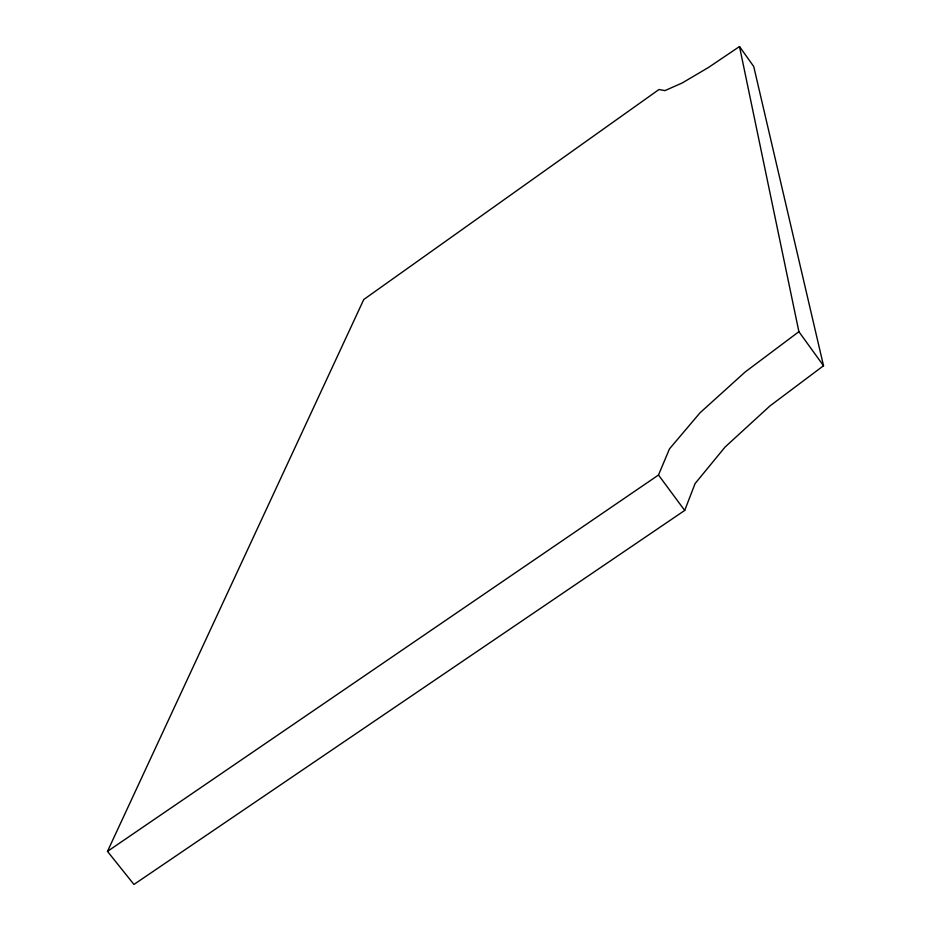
<?xml version="1.0" encoding="UTF-8"?>
<svg xmlns="http://www.w3.org/2000/svg" width="931" height="931" viewBox="0 0 931 931"><rect width="100%" height="100%" fill="white"/><g stroke="black" fill="none" stroke-linecap="round" stroke-linejoin="round"><path stroke-width="1.4" d="M684.704 510.432L695.096 483.55L725.156 446.961L769.995 405.904L823.516 365.743L753.726 66.497L739.505 46.55L708.456 67.486L682.237 82.952L664.955 90.61L658.997 89.516L363.777 299.503L107.484 851.376L133.959 884.45L684.704 510.432L658.496 475.019L669.494 448.858L700.054 412.77L745.231 371.935L798.891 331.692L739.505 46.55M107.484 851.376L658.496 475.019M798.891 331.692L823.516 365.743"/></g></svg>
